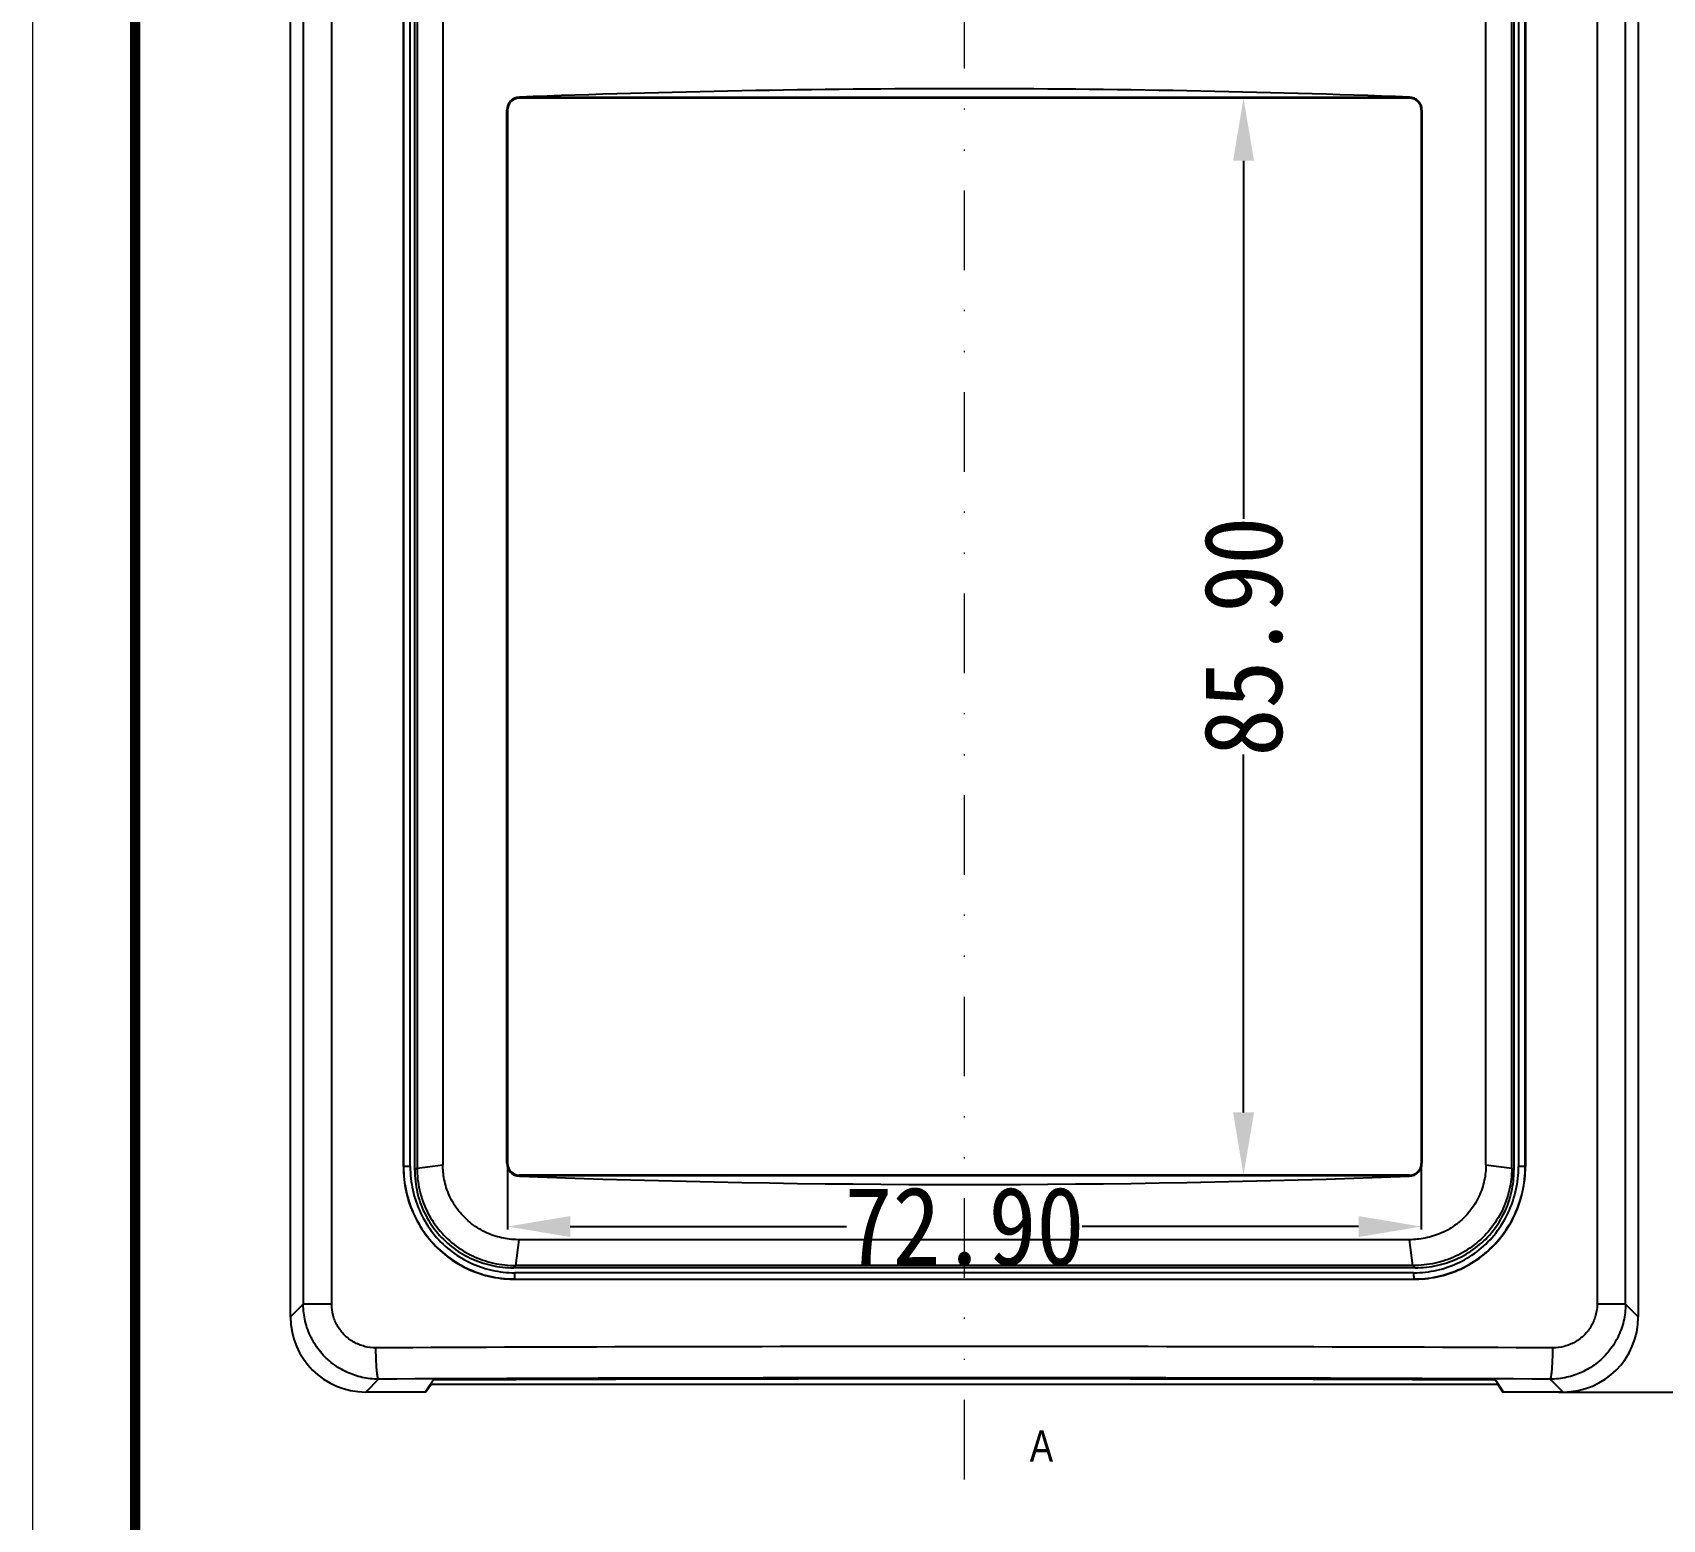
# Model space of a CAD drawing. Header units: millimetres. Extents: x 7899 to 8374, y 2483 to 2813.
# Drawn here: x 7898.8 to 8028.8, y 2610.4 to 2729 of the extents above; entities that cross this region are included whole.
import ezdxf
from ezdxf.enums import TextEntityAlignment as Align

# ---------------------------------------------------------------- set-up
doc = ezdxf.new("R2010")
doc.units = ezdxf.units.MM
doc.linetypes.add('DIVIDE', pattern=[31.75, 12.7, -6.35, 0, -6.35, 0, -6.35])
doc.layers.add('4', color=7, linetype='Continuous')
doc.layers.add('from', color=7, linetype='Continuous', lineweight=13)
doc.layers.add('hatch', color=56, linetype='Continuous', lineweight=9)
doc.styles.add('FFS', font='SIMFANG.TTF', dxfattribs={"width": 0.9})
doc.styles.get("Standard").update_dxf_attribs({"font": 'arial.ttf', "width": 0.9})
doc.styles.add('宋体', font='SimSun.ttf')
doc.dimstyles.get("Standard").update_dxf_attribs({"dimtxt": 3, "dimasz": 0.1875, "dimexe": 0.66, "dimexo": 1, "dimgap": 0.09, "dimtad": 0, "dimdsep": 46, "dimtxsty": 'Standard', "dimcen": 0.09, "dimazin": 2, "dimtp": 0.01, "dimtm": 0.01, "dimtfac": 1, "dimtofl": 0, "dimtmove": 0, "dimatfit": 3, "dimfxl": 0, "dimtolj": 1, "dimarcsym": 0})

# ---------------------------------------------------------------- blocks, each defined once
blk = doc.blocks.new('*D115')
at = {"color": 6, "lineweight": -2}
for p, q in [((8009.57, 2652.67), (8009.57, 2633.5)), ((7936.68, 2638.55), (7936.68, 2633.5)), ((7941.68, 2633.75), (7963.73, 2633.75)), ((8004.57, 2633.75), (7982.52, 2633.75))]:
    blk.add_line(p, q, dxfattribs=at)
at = {"color": 6}
for points in [[(7941.68, 2634.58), (7941.68, 2632.91), (7936.68, 2633.75)], [(8004.57, 2634.58), (8004.57, 2632.91), (8009.57, 2633.75)]]:
    blk.add_solid(points, dxfattribs=at)
at = {"layer": 'Defpoints', "color": 0}
for p in [(8009.57, 2652.92), (7936.68, 2638.8), (8009.57, 2633.75)]:
    blk.add_point(p, dxfattribs=at)
at = {"color": 4, "insert": (7973.13, 2633.75), "char_height": 6.25, "attachment_point": 5, "style": 'FFS'}
blk.add_mtext('\\A1;72.90', dxfattribs=at)
blk = doc.blocks.new('*D116')
at = {"color": 6, "lineweight": -2}
for p, q in [((8007.71, 2723.75), (7995.14, 2723.75)), ((7995.39, 2718.75), (7995.39, 2690.19)), ((7995.39, 2642.85), (7995.39, 2671.41)), ((8007.71, 2637.85), (7995.14, 2637.85))]:
    blk.add_line(p, q, dxfattribs=at)
at = {"color": 6}
for points in [[(7994.56, 2718.75), (7996.23, 2718.75), (7995.39, 2723.75)], [(7994.56, 2642.85), (7996.23, 2642.85), (7995.39, 2637.85)]]:
    blk.add_solid(points, dxfattribs=at)
at = {"layer": 'Defpoints', "color": 0}
for p in [(7995.39, 2723.75), (8007.96, 2723.75), (8007.96, 2637.85)]:
    blk.add_point(p, dxfattribs=at)
at = {"color": 4, "insert": (7995.39, 2680.8), "char_height": 6.25, "attachment_point": 5, "rotation": 90, "style": 'FFS'}
blk.add_mtext('\\A1;85.90', dxfattribs=at)
blk = doc.blocks.new('*D117')
at = {"color": 6, "lineweight": -2}
for p, q in [((8020.54, 2788.55), (8037.82, 2788.55)), ((8037.57, 2783.55), (8037.57, 2715.83)), ((8037.57, 2625.55), (8037.57, 2693.27)), ((8020.54, 2620.55), (8037.82, 2620.55))]:
    blk.add_line(p, q, dxfattribs=at)
at = {"color": 6}
for points in [[(8036.73, 2783.55), (8038.4, 2783.55), (8037.57, 2788.55)], [(8036.73, 2625.55), (8038.4, 2625.55), (8037.57, 2620.55)]]:
    blk.add_solid(points, dxfattribs=at)
at = {"layer": 'Defpoints', "color": 0}
for p in [(8020.29, 2788.55), (8037.57, 2788.55), (8020.29, 2620.55)]:
    blk.add_point(p, dxfattribs=at)
at = {"color": 4, "insert": (8037.57, 2704.55), "char_height": 6.25, "attachment_point": 5, "rotation": 90, "style": 'FFS'}
blk.add_mtext('\\A1;168.00', dxfattribs=at)
blk = doc.blocks.new('TK-D')
at = {"layer": 'from'}
blk.add_lwpolyline([(-594.5, -413.12), (594.5, -413.12), (594.5, 413.12), (-594.5, 413.12)], close=True, dxfattribs=at)
at = {"layer": 'from', "const_width": 2.05}
blk.add_lwpolyline([(-574.01, -392.63), (-574.01, 392.63), (574.01, 392.63), (574.01, -392.63), (-574.01, -392.63)], dxfattribs=at)
at = {"layer": 'from', "color": 6, "style": '宋体', "width": 0.7}
blk.add_attdef('40004', text='', height=8.32, dxfattribs=at).set_placement((430.84, -344.43), align=Align.MIDDLE)

msp = doc.modelspace()

# ---------------------------------------------------------------- linework, layer by layer
at = {"layer": '4', "color": 7, "linetype": 'Continuous'}
for p, q in [((7919.376, 2626.54), (7919.376, 2782.556)), ((8026.876, 2782.556), (8026.876, 2626.54)), ((7928.916, 2638.535), (7928.916, 2770.561)), ((8017.335, 2770.561), (8017.335, 2638.535)), ((7920.388, 2735.548), (7920.388, 2627.552)), ((7922.655, 2627.552), (7922.655, 2735.548)), ((7928.376, 2638.531), (7928.376, 2735.548)), ((7928.384, 2735.599), (7928.384, 2638.531)), ((7929.286, 2638.237), (7929.286, 2735.54)), ((7929.465, 2735.532), (7929.465, 2638.415)), ((7931.529, 2735.512), (7931.529, 2638.681)), ((8014.722, 2638.681), (8014.722, 2735.512)), ((8016.786, 2638.415), (8016.786, 2735.531)), ((8016.965, 2735.54), (8016.965, 2638.237)), ((8017.867, 2638.531), (8017.867, 2735.599)), ((8017.876, 2735.548), (8017.876, 2638.531)), ((8023.596, 2735.548), (8023.596, 2627.552)), ((8025.863, 2627.552), (8025.863, 2735.548)), ((7937.626, 2723.745), (7937.626, 2723.836)), ((8008.626, 2723.798), (7937.626, 2723.798)), ((8008.626, 2723.745), (7937.626, 2723.745)), ((8008.626, 2723.836), (8008.626, 2723.745)), ((7936.626, 2638.798), (7936.626, 2722.798)), ((7936.626, 2722.798), (7936.678, 2722.798)), ((7936.678, 2722.798), (7936.678, 2638.798)), ((8009.573, 2722.798), (8009.626, 2722.798)), ((8009.573, 2722.798), (8009.573, 2638.798)), ((8009.626, 2722.798), (8009.626, 2638.798)), ((7928.384, 2638.531), (7928.376, 2638.531)), ((7928.916, 2638.535), (7928.384, 2638.535)), ((7929.286, 2638.237), (7929.465, 2638.415)), ((7929.465, 2638.415), (7931.529, 2638.681)), ((7936.678, 2638.798), (7936.626, 2638.798)), ((8008.626, 2637.85), (7937.626, 2637.85)), ((7937.626, 2637.76), (7937.626, 2637.85)), ((8008.626, 2637.85), (8008.626, 2637.76)), ((8009.626, 2638.798), (8009.573, 2638.798)), ((8014.722, 2638.681), (8016.786, 2638.415)), ((8016.786, 2638.415), (8016.965, 2638.237)), ((8017.867, 2638.535), (8017.335, 2638.535)), ((8017.876, 2638.531), (8017.867, 2638.531)), ((8008.626, 2637.798), (7937.626, 2637.798)), ((7937.354, 2630.636), (7937.623, 2632.701)), ((8008.623, 2632.701), (7937.628, 2632.701)), ((8008.897, 2630.636), (8008.628, 2632.701)), ((7937.354, 2630.636), (7937.175, 2630.46)), ((8008.984, 2630.056), (7937.267, 2630.056)), ((8008.897, 2630.636), (7937.354, 2630.636)), ((8009.076, 2630.459), (8008.897, 2630.636)), ((7937.242, 2629.563), (7937.226, 2629.548)), ((8009.01, 2629.563), (8009.025, 2629.548)), ((7919.376, 2626.54), (7920.388, 2627.552)), ((7922.655, 2627.552), (7920.388, 2627.552)), ((8025.863, 2627.552), (8023.596, 2627.552)), ((8025.863, 2627.552), (8026.876, 2626.54)), ((7926.396, 2621.577), (7925.367, 2620.548)), ((7930.767, 2621.51), (7930.126, 2620.548)), ((7930.58, 2621.151), (7930.178, 2620.548)), ((7930.58, 2621.151), (7930.58, 2621.229)), ((8015.672, 2621.151), (7930.58, 2621.151)), ((8016.126, 2620.548), (8015.485, 2621.51)), ((8015.672, 2621.151), (8015.672, 2621.229)), ((8015.672, 2621.151), (8016.073, 2620.548)), ((8020.884, 2620.548), (8019.855, 2621.577)), ((7930.178, 2620.548), (7925.367, 2620.548)), ((7930.178, 2620.626), (7930.178, 2620.548)), ((8016.073, 2620.626), (8016.073, 2620.548)), ((8020.884, 2620.548), (8016.073, 2620.548))]:
    msp.add_line(p, q, dxfattribs=at)
for centre, radius, start, end in [((7937.664, 2722.798), 1.039, 92.09904, 179.9925), ((7937.626, 2722.798), 1, 90, 180), ((7937.626, 2722.798), 0.948, 90, 180), ((7973.12, 1769.356), 955.139, 89.999641, 92.129664), ((7973.14, 1769.795), 954.7, 87.869846, 90.000849), ((8008.587, 2722.798), 1.039, 0.01095, 87.89378), ((8008.626, 2722.798), 1, 360, 90), ((8008.626, 2722.798), 0.948, 0, 90), ((7937.626, 2638.798), 1, 180, 270), ((7937.664, 2638.798), 1.039, 180.01083, 267.89328), ((7937.626, 2638.798), 0.948, 180, 270), ((8008.587, 2638.798), 1.039, 272.09958, 359.99262), ((8008.626, 2638.798), 0.948, 270, 0), ((8008.626, 2638.798), 1, 270, 360), ((7973.126, 3592.46), 955.36, 267.870468, 272.129532), ((7937.226, 2638.432), 8.884, 269.32852, 270.00015), ((7937.251, 2638.467), 8.904, 269.27123, 269.94069), ((8009, 2638.464), 8.901, 270.05937, 270.72901), ((8009.025, 2638.43), 8.882, 269.99987, 270.67156), ((7973.105, -7897.313), 10521.491, 89.9998857, 90.2555173), ((7973.175, -7884.511), 10508.689, 89.7443269, 90.00027), ((7973.076, -7785.096), 10406.778, 89.9997287, 90.2570034), ((7973.146, -7797.783), 10419.465, 89.7431532, 90.0001147)]:
    msp.add_arc(centre, radius, start, end, dxfattribs=at)
for centre, major_axis, ratio, start_param, end_param in [((7925.384, 2626.556), (-4.254, -4.254), 0.9972647, -0.7840286, 0.7840286), ((8020.867, 2626.556), (4.254, -4.254), 0.9972647, -0.7840286, 0.7840286), ((7973.126, 2592.981), (-546, 0), 0.0524078, 4.6347303, 4.7900477)]:
    msp.add_ellipse(centre, major_axis=major_axis, ratio=ratio, start_param=start_param, end_param=end_param, dxfattribs=at)
for points, start_tangent, end_tangent in [([(7928.376, 2638.527), (7928.599, 2636.51), (7929.249, 2634.616), (7930.293, 2632.923), (7931.676, 2631.515), (7933.331, 2630.454), (7935.173, 2629.789), (7937.122, 2629.549)], (0.000001, -1), (0.9999316, -0.011699)), ([(7928.384, 2638.535), (7928.621, 2636.473), (7929.263, 2634.63), (7930.278, 2632.98), (7931.696, 2631.53), (7933.437, 2630.428), (7935.275, 2629.786), (7937.138, 2629.564)], (0.001715, -0.9999985), (0.9999181, -0.0128009)), ([(7928.916, 2638.535), (7929.13, 2636.644), (7929.749, 2634.843), (7930.744, 2633.223), (7932.076, 2631.881), (7933.673, 2630.885), (7935.435, 2630.267), (7937.267, 2630.056)], (0.0056109, -0.9999843), (0.9999901, -0.0044403)), ([(7929.286, 2638.237), (7929.482, 2636.486), (7930.058, 2634.843), (7930.985, 2633.374), (7932.219, 2632.153), (7933.705, 2631.233), (7935.378, 2630.658), (7937.175, 2630.46)], (0.0000032, -1), (1, 0.0000449)), ([(7929.465, 2638.415), (7929.662, 2636.664), (7930.24, 2635.016), (7931.173, 2633.541), (7932.416, 2632.316), (7933.908, 2631.399), (7935.576, 2630.831), (7937.354, 2630.636)], (0.0000036, -1), (1, -0.0000393)), ([(7937.628, 2632.701), (7936.377, 2632.816), (7935.064, 2633.23), (7933.818, 2633.975), (7932.776, 2635.014), (7932.038, 2636.24), (7931.635, 2637.508), (7931.529, 2638.681)], (-0.9998421, -0.0177689), (0.0203643, 0.9997926)), ([(8014.722, 2638.681), (8014.596, 2637.442), (8014.164, 2636.135), (8013.428, 2634.951), (8012.397, 2633.949), (8011.186, 2633.235), (8009.882, 2632.826), (8008.623, 2632.701)], (0.020365, -0.9997926), (-0.9998421, 0.0177693)), ([(8016.786, 2638.415), (8016.589, 2636.658), (8016.011, 2635.012), (8015.07, 2633.529), (8013.802, 2632.289), (8012.301, 2631.378), (8010.678, 2630.831), (8008.897, 2630.636)], (0.0000002, -1), (-1, -0.0000463)), ([(8008.984, 2630.056), (8010.823, 2630.268), (8012.587, 2630.888), (8014.183, 2631.888), (8015.514, 2633.231), (8016.505, 2634.85), (8017.122, 2636.648), (8017.335, 2638.535)], (0.9999887, 0.004757), (0.0054875, 0.9999849)), ([(8009.076, 2630.46), (8010.886, 2630.661), (8012.568, 2631.243), (8014.058, 2632.173), (8015.288, 2633.401), (8016.206, 2634.869), (8016.773, 2636.503), (8016.965, 2638.237)], (1, -0.0000388), (-0.0000002, 1)), ([(8009.114, 2629.564), (8011.077, 2629.81), (8012.95, 2630.494), (8014.678, 2631.631), (8016.052, 2633.082), (8017.027, 2634.714), (8017.641, 2636.522), (8017.867, 2638.535)], (0.9999182, 0.0127889), (0.0017166, 0.9999985)), ([(8009.129, 2629.549), (8011.088, 2629.792), (8012.936, 2630.462), (8014.592, 2631.529), (8015.971, 2632.941), (8017.009, 2634.631), (8017.655, 2636.519), (8017.876, 2638.527)], (0.9999316, 0.0116985), (-0.0000005, 1)), ([(8009.076, 2630.459), (7985.118, 2630.46), (7961.134, 2630.46), (7937.175, 2630.46)], (-1, 0.0000352), (-1, -0.0000334)), ([(7937.242, 2629.563), (7937.255, 2629.653), (7937.265, 2629.827), (7937.268, 2630.056)], (0.3458861, 0.9382765), (-0.0000021, 1)), ([(8009.01, 2629.563), (8008.996, 2629.653), (8008.986, 2629.827), (8008.983, 2630.056)], (-0.3458825, 0.9382778), (0.0000016, 1)), ([(7937.226, 2629.548), (7961.151, 2629.548), (7985.1, 2629.548), (8009.025, 2629.548)], (1, -0.0000033), (1, 0.0000033)), ([(7937.242, 2629.563), (7961.157, 2629.563), (7985.094, 2629.563), (8009.01, 2629.563)], (1, 0.0000008), (1, -0.0000006)), ([(7926.396, 2621.577), (7925.079, 2621.72), (7923.915, 2622.107), (7922.734, 2622.812), (7921.766, 2623.742), (7921.008, 2624.908), (7920.547, 2626.19), (7920.388, 2627.552)], (-0.999999, -0.0013861), (-0.0012428, 0.9999992)), ([(7926.183, 2624.073), (7925.269, 2624.19), (7924.418, 2624.535), (7923.68, 2625.093), (7923.121, 2625.821), (7922.773, 2626.661), (7922.655, 2627.552)], (-0.999991, -0.0042334), (-0.0002074, 1)), ([(8025.863, 2627.552), (8025.704, 2626.191), (8025.239, 2624.9), (8024.484, 2623.741), (8023.505, 2622.803), (8022.344, 2622.111), (8021.175, 2621.721), (8019.855, 2621.577)], (-0.0012608, -0.9999992), (-0.999999, 0.0014028)), ([(8023.596, 2627.552), (8023.476, 2626.659), (8023.128, 2625.819), (8022.569, 2625.091), (8021.83, 2624.535), (8020.979, 2624.19), (8020.068, 2624.073)], (-0.0002492, -1), (-0.9999909, 0.0042735)), ([(7926.396, 2621.577), (7926.333, 2621.729), (7926.276, 2622.081), (7926.229, 2622.617), (7926.197, 2623.301), (7926.183, 2624.073)], (-0.8536627, 0.5208262), (-0.0044567, 0.9999901)), ([(8019.855, 2621.577), (8019.919, 2621.729), (8019.975, 2622.081), (8020.022, 2622.617), (8020.054, 2623.301), (8020.068, 2624.073)], (0.8536638, 0.5208245), (0.0044679, 0.99999))]:
    msp.add_spline(points, degree=3, dxfattribs=dict(at, start_tangent=start_tangent, end_tangent=end_tangent))
at = {"layer": 'hatch', "color": 2, "linetype": 'DIVIDE', "ltscale": 0.5}
msp.add_line((7973.126, 2613.581), (7973.126, 2794.874), dxfattribs=at)
at = {"layer": 'hatch', "color": 2}
msp.add_lwpolyline([(7978.126, 2616.581, 0, 0, 0), (7975.626, 2616.581, 0.75, 0, 0), (7973.126, 2616.581, 0, 0, 0)], format="xyseb", dxfattribs=at)

# ---------------------------------------------------------------- block references
at = {"xscale": 0.3994655350151113, "yscale": 0.3994655350155347, "zscale": 0.3994655350151841}
msp.add_blockref('TK-D', (8136.281, 2648.193), dxfattribs=at)

# ---------------------------------------------------------------- texts
at = {"layer": 'hatch', "color": 6, "width": 0.8}
msp.add_text('A', height=2.5, dxfattribs=at).set_placement((7979.271, 2616.247), align=Align.MIDDLE)

# ---------------------------------------------------------------- dimensions: what is measured, and where the dimension line sits
for base, p1, p2, picture, middle in [((8037.565, 2788.548), (8020.286, 2620.548), (8020.286, 2788.548), '*D117', (8037.565, 2704.548)), ((7995.3935, 2723.7455), (8007.9589, 2637.8503), (8007.9589, 2723.7455), '*D116', (7995.3935, 2680.7979))]:
    dim = msp.add_linear_dim(base=base, p1=p1, p2=p2, angle=270, dimstyle='Standard', override={"dimscale": 2.5, "dimtxt": 2.5, "dimasz": 2, "dimexe": 0.1, "dimexo": 0.1, "dimzin": 0, "dimtxsty": 'FFS', "dimcen": 5.0292, "dimclrd": 6, "dimclre": 6, "dimclrt": 4, "dimtp": 0, "dimtm": 0, "dimtzin": 0})
    dim.commit()
    dim.dimension.update_dxf_attribs({"geometry": picture, "text_midpoint": middle})
dim = msp.add_linear_dim(base=(8009.5732, 2633.7478), p1=(7936.678, 2638.7979), p2=(8009.5732, 2652.925), angle=180, dimstyle='Standard', override={"dimscale": 2.5, "dimtxt": 2.5, "dimasz": 2, "dimexe": 0.1, "dimexo": 0.1, "dimzin": 0, "dimtxsty": 'FFS', "dimcen": 5.0292, "dimclrd": 6, "dimclre": 6, "dimclrt": 4, "dimtp": 0, "dimtm": 0, "dimtzin": 0})
dim.commit()
dim.dimension.update_dxf_attribs({"geometry": '*D115', "text_midpoint": (7973.1256, 2633.7478), "dimtype": 160})

doc.saveas('drawing.dxf')
